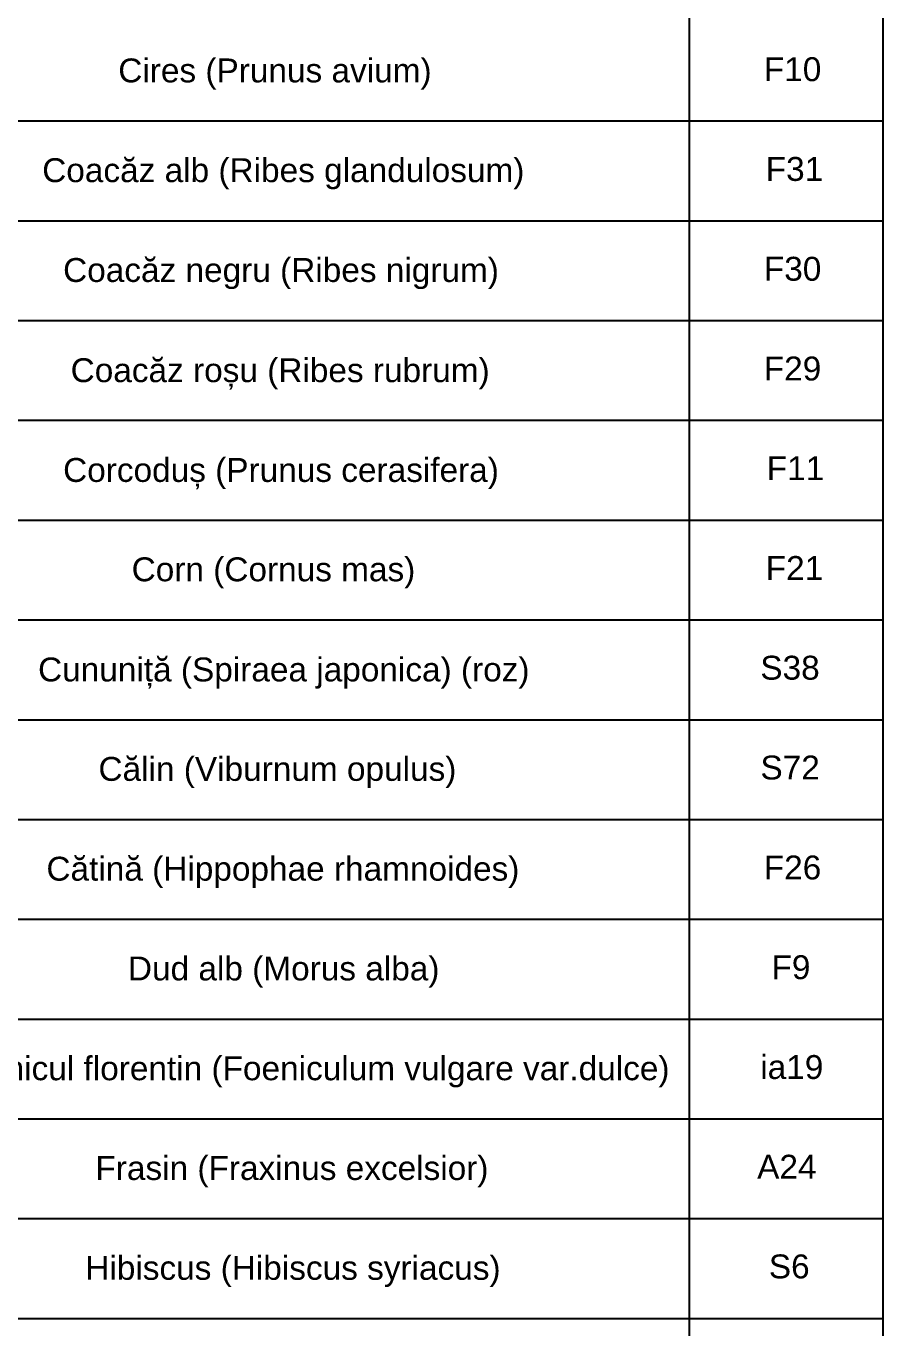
# Model space of a CAD drawing. Header units: millimetres. Extents: x 0 to 135, y -17 to 120.
# Drawn here: x 7.85 to 21.16, y 80.21 to 100.27 of the extents above; entities that cross this region are included whole.
import ezdxf

# ---------------------------------------------------------------- set-up
doc = ezdxf.new("R2010")
doc.units = ezdxf.units.MM
doc.layers.add('Plan View', color=7, linetype='Continuous')
doc.layers.add('Plant Legend', color=7, linetype='Continuous')
picture_1 = doc.add_image_def('image1.jpg', size_in_pixel=(8192, 8192))

# ---------------------------------------------------------------- blocks, each defined once
blk = doc.blocks.new('1')
at = {"flags": 1}
for tag in ['Export Name', 'Export Layer']:
    blk.add_attdef(tag, (0, 0), '', height=0.0254, dxfattribs=at)
at = {"layer": 'Plan View'}
image = blk.add_image(picture_1, insert=(0, 0), size_in_units=(120, 120), dxfattribs=dict(at, fade=50))
image.dxf.flags = 7
blk = doc.blocks.new('422')
at = {"layer": 'Plant Legend'}
blk.add_lwpolyline([(0.458, 119.298), (21.053, 119.298), (21.053, 6.559), (0.458, 6.559)], close=True, dxfattribs=at)
for points in [[(18.065, 118.087), (18.065, 6.559)], [(0.458, 98.809), (21.053, 98.809)], [(0.458, 97.272), (21.053, 97.272)], [(0.458, 95.734), (21.053, 95.734)], [(0.458, 94.197), (21.053, 94.197)], [(0.458, 92.659), (21.053, 92.659)], [(0.458, 91.122), (21.053, 91.122)], [(0.458, 89.584), (21.053, 89.584)], [(0.458, 88.047), (21.053, 88.047)], [(0.458, 86.509), (21.053, 86.509)], [(0.458, 84.972), (21.053, 84.972)], [(0.458, 83.434), (21.053, 83.434)], [(0.458, 81.897), (21.053, 81.897)], [(0.458, 80.359), (21.053, 80.359)]]:
    blk.add_lwpolyline(points, dxfattribs=at)
at = {"flags": 1}
for tag in ['Export Name', 'Export Layer']:
    blk.add_attdef(tag, (0, 0), '', height=0.0254, dxfattribs=at)
at = {"layer": 'Plant Legend', "char_height": 0.36812, "attachment_point": 1}
for s, insert in [('\\fArial|b0|i0;Cires (Prunus avium)', (9.268, 99.772)), ('\\fArial|b0|i0;F10', (19.217, 99.791)), ('\\fArial|b0|i0;Coacăz alb (Ribes glandulosum)', (8.096, 98.235)), ('\\fArial|b0|i0;F31', (19.246, 98.254)), ('\\fArial|b0|i0;Coacăz negru (Ribes nigrum)', (8.418, 96.697)), ('\\fArial|b0|i0;F30', (19.217, 96.716)), ('\\fArial|b0|i0;Coacăz roșu (Ribes rubrum)', (8.534, 95.153)), ('\\fArial|b0|i0;F29', (19.216, 95.179)), ('\\fArial|b0|i0;Corcoduș (Prunus cerasifera)', (8.418, 93.616)), ('\\fArial|b0|i0;F11', (19.262, 93.643)), ('\\fArial|b0|i0;Corn (Cornus mas)', (9.474, 92.085)), ('\\fArial|b0|i0;F21', (19.246, 92.105)), ('\\fArial|b0|i0;Cununiță (Spiraea japonica) (roz)', (8.032, 90.542)), ('\\fArial|b0|i0;S38', (19.163, 90.569)), ('\\fArial|b0|i0;Călin (Viburnum opulus)', (8.963, 89.01)), ('\\fArial|b0|i0;S72', (19.165, 89.031)), ('\\fArial|b0|i0;Cătină (Hippophae rhamnoides)', (8.161, 87.472)), ('\\fArial|b0|i0;F26', (19.216, 87.491)), ('\\fArial|b0|i0;Dud alb (Morus alba)', (9.417, 85.935)), ('\\fArial|b0|i0;F9', (19.335, 85.954)), ('\\fArial|b0|i0;Fenicul florentin (Foeniculum vulgare var.dulce)', (6.932, 84.397)), ('\\fArial|b0|i0;ia19', (19.162, 84.416)), ('\\fArial|b0|i0;Frasin (Fraxinus excelsior)', (8.916, 82.86)), ('\\fArial|b0|i0;A24', (19.114, 82.88)), ('\\fArial|b0|i0;Hibiscus (Hibiscus syriacus)', (8.76, 81.322)), ('\\fArial|b0|i0;S6', (19.294, 81.344))]:
    blk.add_mtext(s, dxfattribs=dict(at, insert=insert))

msp = doc.modelspace()

# ---------------------------------------------------------------- block references
at = {"layer": 'Plan View', "color": 7}
msp.add_blockref('1', (0, 0), dxfattribs=at)
at = {"layer": 'Plant Legend', "color": 7}
msp.add_blockref('422', (0, 0), dxfattribs=at)

doc.saveas('drawing.dxf')
